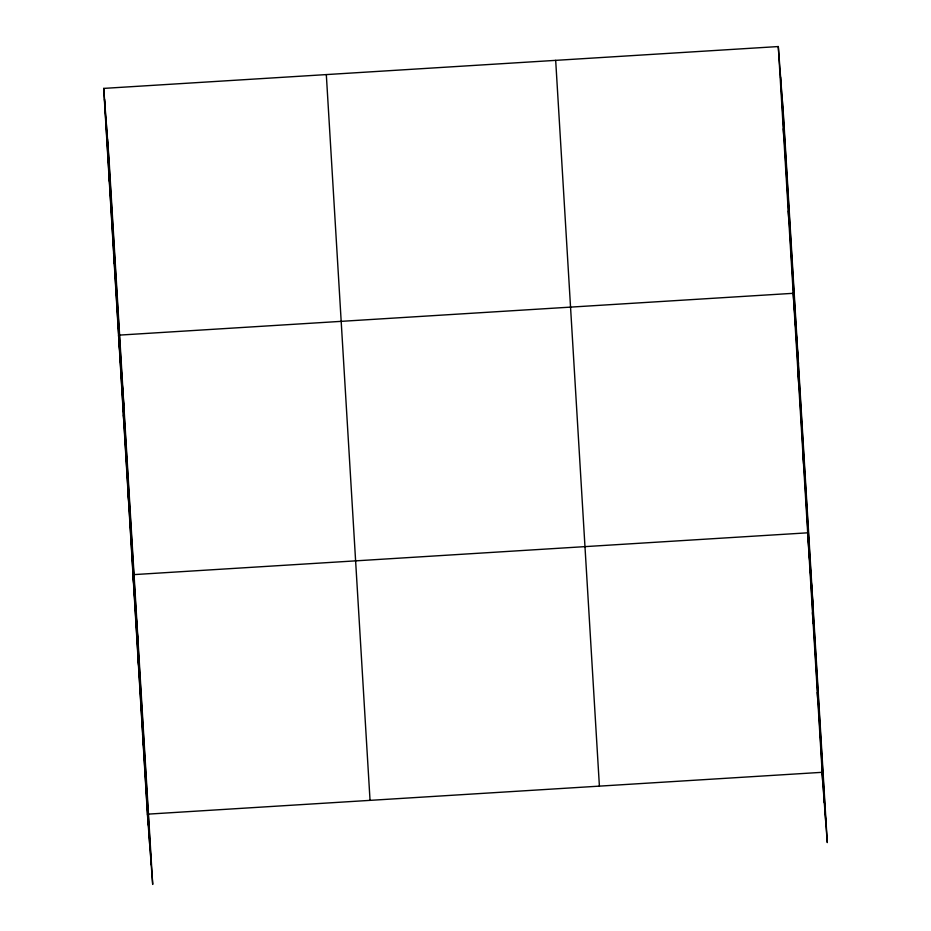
<?xml version="1.0" encoding="UTF-8"?>
<svg xmlns="http://www.w3.org/2000/svg" width="931" height="931" viewBox="0 0 931 931"><rect width="100%" height="100%" fill="white"/><g stroke="black" fill="none" stroke-linecap="round" stroke-linejoin="round"><path stroke-width="1.4" d="M103.702 88.398L778.293 46.55L783.576 116.829L827.298 842.602L822.015 772.323L147.424 814.171L103.702 88.398L108.985 158.677L152.707 884.45L147.424 814.171M783.25 128.804L784.065 139.592M788.208 211.058L789.023 221.846M798.449 363.59L793.165 293.312L118.563 335.16L123.846 405.439M797.972 373.145L798.786 383.944M802.778 452.978L803.593 463.778M812.868 603.102L807.584 532.823L132.993 574.671L138.277 644.95M812.402 612.656L813.205 623.444M817.209 692.489L818.012 703.277M108.659 170.652L109.462 181.44M113.605 252.906L114.42 263.694M123.369 414.993L124.184 425.793M128.187 494.827L128.99 505.626M137.8 654.505L138.614 665.293M142.606 734.338L143.421 745.126M782.11 97.196L825.82 822.969M780.585 76.97L824.307 802.743M778.293 46.55L822.829 783.111M555.679 60.364L599.401 786.136M326.315 74.585L370.038 800.357M107.507 139.045L151.229 864.818M105.994 118.819L149.705 844.592M104.516 99.186L148.227 824.959"/></g></svg>
